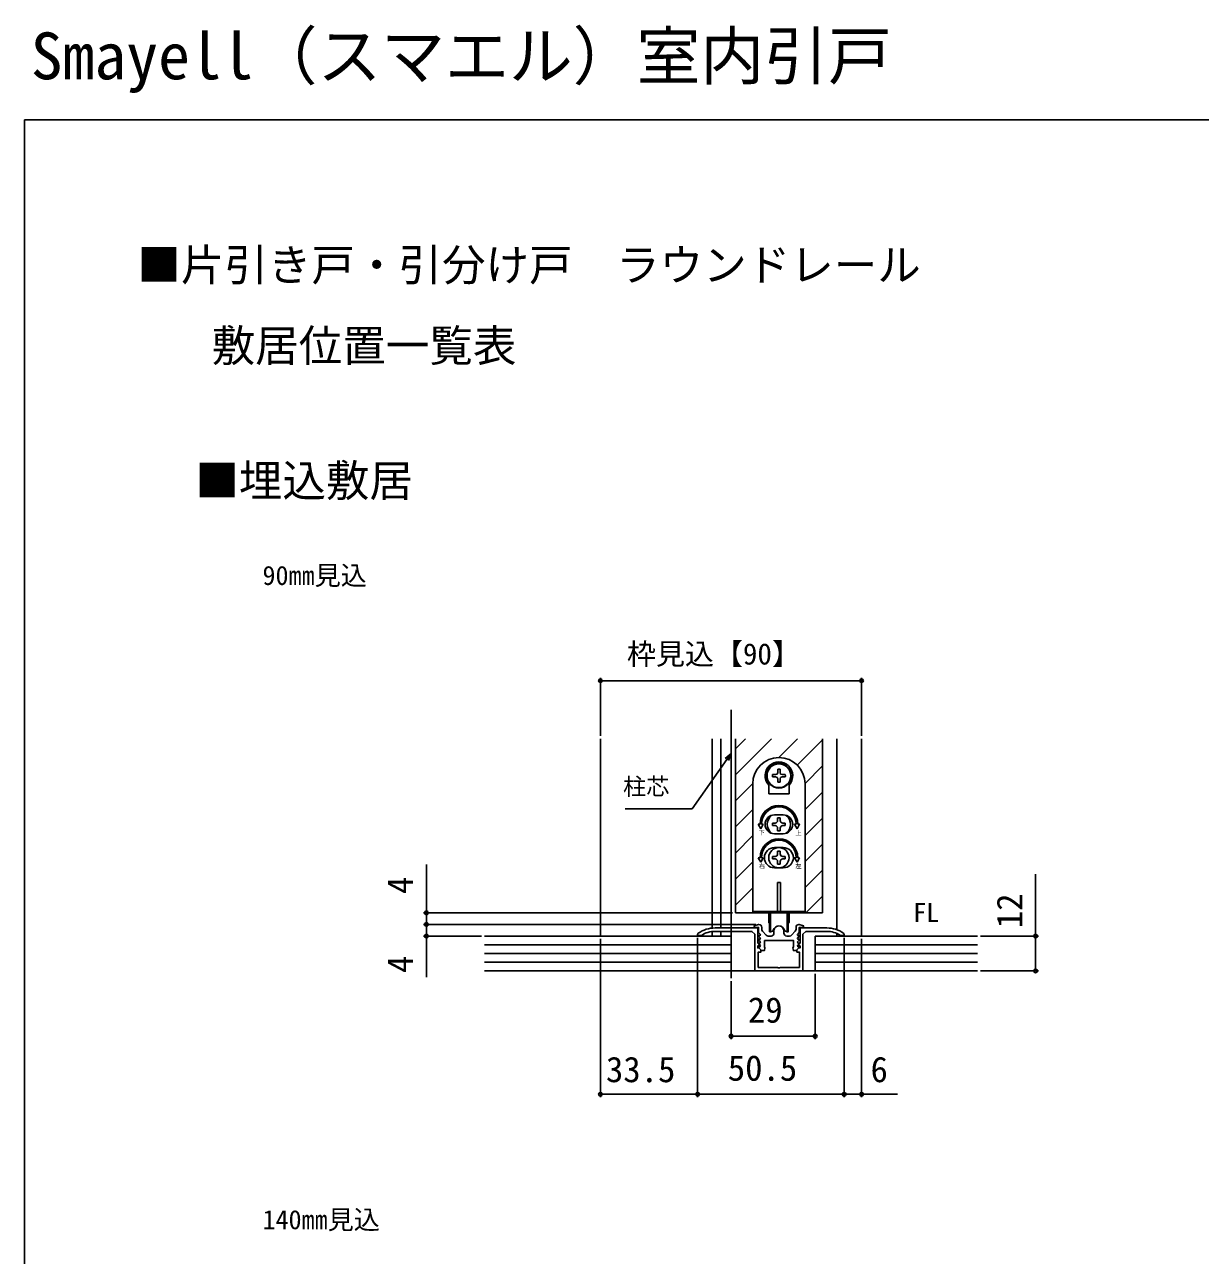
# Model space of a CAD drawing. Units: millimetres, scale not verified. Extents: x -525 to 525, y -783 to 779.
# Drawn here: x -525 to -119.7, y 355.3 to 779.4 of the extents above; entities that cross this region are included whole.
import ezdxf
from ezdxf.enums import TextEntityAlignment as Align

# ---------------------------------------------------------------- set-up
doc = ezdxf.new("R2010")
doc.units = ezdxf.units.MM
doc.header["$LTSCALE"] = 4
for name, color, linetype in [('0-1_USER1', 3, 'Continuous'), ('0-2_YKK_11', 7, 'Continuous'), ('0-3_YKK_12', 2, 'Continuous'), ('0-4_YKK_13', 4, 'Continuous'), ('0-5_YKK_D', 6, 'Continuous'), ('0-6_YKK_ZWAK', 7, 'Continuous'), ('0-7_YSS_K', 3, 'Continuous')]:
    doc.layers.add(name, color=color, linetype=linetype)
doc.styles.add('ＭＳ ゴシック', font='')
doc.styles.get('ＭＳ ゴシック').set_extended_font_data('MS Gothic')

msp = doc.modelspace()

# ---------------------------------------------------------------- linework, layer by layer
at = {"layer": '0-2_YKK_11'}
for p, q in [((-270.894, 467.697), (-270.894, 468.314)), ((-269.392, 465.645), (-270.637, 467.028)), ((-266.694, 467.114), (-266.694, 466.314)), ((-263.294, 466.314), (-263.294, 467.114)), ((-259.35, 467.028), (-260.596, 465.645)), ((-259.094, 468.314), (-259.094, 467.697)), ((-267.694, 465.314), (-268.648, 465.314)), ((-261.339, 465.314), (-262.294, 465.314))]:
    msp.add_line(p, q, dxfattribs=at)
for points in [[(-248.494, 468.114), (-257.694, 468.114), (-257.694, 462.914), (-258.328, 462.279), (-258.176, 461.914), (-257.694, 461.914), (-257.694, 461.214), (-258.094, 461.214), (-258.794, 460.514), (-258.794, 459.814), (-257.894, 459.814), (-257.894, 454.514), (-264.535, 454.514), (-264.719, 454.394), (-265.269, 454.394), (-265.452, 454.514), (-272.094, 454.514), (-272.094, 459.814), (-271.194, 459.814), (-271.194, 460.514), (-271.894, 461.214), (-272.294, 461.214), (-272.294, 461.914), (-271.811, 461.914), (-271.659, 462.279), (-272.294, 462.914), (-272.294, 468.114), (-286.994, 468.114)], [(-286.994, 466.914), (-274.294, 466.914), (-273.294, 465.914), (-273.294, 453.314)], [(-271.894, 469.314), (-271.994, 469.314), (-273.526, 468.822), (-273.447, 468.314), (-271.994, 468.314), (-271.994, 466.513), (-271.382, 465.902), (-271.543, 465.514), (-271.906, 465.514), (-272.019, 465.239), (-271.382, 464.602), (-271.543, 464.214), (-271.906, 464.214), (-272.019, 463.939), (-271.382, 463.302), (-271.543, 462.914), (-271.906, 462.914), (-272.019, 462.639), (-271.382, 462.002), (-271.543, 461.614), (-271.906, 461.614), (-272.019, 461.339), (-270.994, 460.314), (-269.994, 460.314), (-269.806, 461.277), (-269.994, 461.555), (-269.994, 463.814)], [(-273.294, 453.314), (-256.694, 453.314), (-256.694, 465.914), (-255.694, 466.914), (-248.494, 466.914)], [(-269.994, 463.814), (-259.994, 463.814), (-259.994, 461.555), (-260.181, 461.277), (-259.994, 460.314), (-258.994, 460.314), (-257.968, 461.339), (-258.082, 461.614), (-258.444, 461.614), (-258.605, 462.002), (-257.968, 462.639), (-258.082, 462.914), (-258.444, 462.914), (-258.605, 463.302), (-257.968, 463.939), (-258.082, 464.214), (-258.444, 464.214), (-258.605, 464.602), (-257.968, 465.239), (-258.082, 465.514), (-258.444, 465.514), (-258.605, 465.902), (-257.994, 466.513), (-257.994, 468.314), (-256.541, 468.314), (-256.461, 468.822), (-257.994, 469.314), (-258.094, 469.314)], [(-292.783, 466.267), (-292.994, 465.86), (-292.994, 465.514), (-291.843, 465.514), (-291.684, 465.56)], [(-243.804, 465.56), (-243.644, 465.514), (-242.494, 465.514), (-242.494, 465.86), (-242.704, 466.267)]]:
    msp.add_lwpolyline(points, dxfattribs=at)
for centre, radius, start, end in [((-286.994, 458.114), 10, 90, 125.37654), ((-286.994, 458.114), 8.8, 89.99999, 122.20423), ((-271.894, 468.314), 1, 0.00001, 89.99999), ((-269.894, 467.697), 1, 180.00001, 221.98721), ((-264.994, 467.114), 1.7, 359.99999, 180.00001), ((-260.094, 467.697), 1, 318.01279, 359.99999), ((-258.094, 468.314), 1, 90.00001, 179.99999), ((-248.494, 458.114), 10, 54.62346, 90), ((-248.494, 458.114), 8.8, 57.79577, 90.00001), ((-268.648, 466.314), 1, 221.98723, 270.00001), ((-267.694, 466.314), 1, 270.00001, 359.99999), ((-262.294, 466.314), 1, 180.00001, 269.99999), ((-261.339, 466.314), 1, 269.99999, 318.01277)]:
    msp.add_arc(centre, radius, start, end, dxfattribs=at)
at = {"layer": '0-3_YKK_12'}
for p, q in [((-281.494, 543.314), (-281.494, 450.814)), ((-326.494, 533.314), (-326.494, 465.314)), ((-287.994, 533.314), (-287.994, 468.064)), ((-284.994, 533.314), (-284.994, 468.114)), ((-279.994, 533.314), (-279.994, 473.314)), ((-279.994, 529.846), (-276.526, 533.314)), ((-279.994, 520.865), (-267.545, 533.314)), ((-265.065, 526.813), (-258.565, 533.314)), ((-258.675, 524.223), (-249.994, 532.905)), ((-249.994, 533.314), (-249.994, 473.314)), ((-244.994, 533.314), (-244.994, 467.481)), ((-236.494, 533.314), (-236.494, 465.314)), ((-255.994, 517.924), (-249.994, 523.925)), ((-279.994, 511.885), (-273.993, 517.885)), ((-255.994, 508.944), (-249.994, 514.944)), ((-279.994, 502.905), (-273.994, 508.905)), ((-255.994, 499.964), (-249.994, 505.964)), ((-279.994, 493.925), (-273.994, 499.925)), ((-255.994, 490.984), (-249.994, 496.984)), ((-279.994, 484.944), (-273.994, 490.944)), ((-255.994, 482.004), (-249.994, 488.004)), ((-279.994, 475.964), (-273.994, 481.964)), ((-255.703, 473.314), (-249.994, 479.023)), ((-279.994, 473.314), (-249.994, 473.314)), ((-287.994, 466.857), (-287.994, 465.314)), ((-284.994, 466.914), (-284.994, 465.314)), ((-244.994, 466.188), (-244.994, 465.314))]:
    msp.add_line(p, q, dxfattribs=at)
at = {"layer": '0-4_YKK_13'}
for p, q in [((-265.413, 521.688), (-265.562, 521.132)), ((-265.394, 522.778), (-265.413, 521.688)), ((-264.594, 522.778), (-264.575, 521.688)), ((-264.575, 521.688), (-264.426, 521.132)), ((-273.994, 517.814), (-273.994, 480.814)), ((-263.869, 520.983), (-264.426, 521.132)), ((-263.869, 520.145), (-264.426, 519.996)), ((-262.779, 520.964), (-263.869, 520.983)), ((-262.779, 520.164), (-263.869, 520.145)), ((-255.994, 480.814), (-255.994, 517.814)), ((-268.494, 514.364), (-268.494, 517.352)), ((-268.494, 514.364), (-261.494, 514.364)), ((-261.494, 514.364), (-261.494, 517.352)), ((-263.494, 507.064), (-266.494, 507.064)), ((-265.434, 506.014), (-265.434, 505.134)), ((-264.554, 506.014), (-265.434, 506.014)), ((-264.554, 505.134), (-264.554, 506.014)), ((-272.11, 503.814), (-271.494, 503.814)), ((-271.244, 502.314), (-272.11, 503.814)), ((-271.244, 502.314), (-270.378, 503.814)), ((-270.994, 503.814), (-270.378, 503.814)), ((-266.314, 504.254), (-267.194, 504.254)), ((-267.194, 504.254), (-267.194, 503.374)), ((-267.194, 503.374), (-266.314, 503.374)), ((-263.494, 500.564), (-266.494, 500.564)), ((-265.434, 502.494), (-265.434, 501.614)), ((-265.434, 501.614), (-264.554, 501.614)), ((-264.554, 501.614), (-264.554, 502.494)), ((-262.794, 504.254), (-263.674, 504.254)), ((-263.674, 503.374), (-262.794, 503.374)), ((-262.794, 503.374), (-262.794, 504.254)), ((-258.994, 503.814), (-259.61, 503.814)), ((-258.744, 502.314), (-259.61, 503.814)), ((-272.11, 492.314), (-271.494, 492.314)), ((-271.244, 490.814), (-272.11, 492.314)), ((-271.244, 490.814), (-270.378, 492.314)), ((-270.994, 492.314), (-270.378, 492.314)), ((-266.314, 492.754), (-267.194, 492.754)), ((-267.194, 492.754), (-267.194, 491.874)), ((-266.494, 495.814), (-263.494, 495.814)), ((-265.434, 494.514), (-265.434, 493.634)), ((-264.554, 494.514), (-265.434, 494.514)), ((-264.554, 493.634), (-264.554, 494.514)), ((-262.794, 492.754), (-263.674, 492.754)), ((-262.794, 491.874), (-262.794, 492.754)), ((-258.744, 490.814), (-259.61, 492.314)), ((-258.994, 492.314), (-259.61, 492.314)), ((-258.744, 490.814), (-257.878, 492.314)), ((-257.878, 492.314), (-258.494, 492.314)), ((-267.194, 491.874), (-266.314, 491.874)), ((-266.494, 488.814), (-263.494, 488.814)), ((-265.434, 490.994), (-265.434, 490.114)), ((-265.434, 490.114), (-264.554, 490.114)), ((-264.554, 490.114), (-264.554, 490.994)), ((-263.674, 491.874), (-262.794, 491.874)), ((-265.494, 483.814), (-264.494, 483.814)), ((-265.494, 473.614), (-265.494, 483.814)), ((-264.494, 483.814), (-264.494, 473.614)), ((-273.994, 480.814), (-273.994, 473.314)), ((-273.994, 473.814), (-255.994, 473.814)), ((-268.494, 470.065), (-268.494, 473.314)), ((-268.244, 466.814), (-268.244, 473.314)), ((-267.844, 466.814), (-267.844, 473.314)), ((-264.494, 473.614), (-265.494, 473.614)), ((-262.144, 466.814), (-262.144, 473.314)), ((-261.494, 473.314), (-261.494, 470.065)), ((-268.246, 469.77), (-268.244, 469.77)), ((-268.244, 469.814), (-268.244, 466.814)), ((-267.844, 466.814), (-268.244, 466.814)), ((-267.844, 466.814), (-267.224, 467.039)), ((-262.144, 466.814), (-262.763, 467.039)), ((-261.744, 466.814), (-261.744, 469.814)), ((-261.744, 469.77), (-261.742, 469.77))]:
    msp.add_line(p, q, dxfattribs=at)
for points in [[(-267.208, 520.964), (-266.118, 520.983), (-265.562, 521.132)], [(-267.208, 520.164), (-266.118, 520.145), (-265.562, 519.996)], [(-265.394, 518.349), (-265.413, 519.439), (-265.562, 519.996)], [(-264.594, 518.349), (-264.575, 519.439), (-264.426, 519.996)], [(-258.744, 502.314), (-257.878, 503.814), (-258.494, 503.814)], [(-255.994, 480.814), (-255.994, 473.314), (-273.994, 473.314)], [(-261.744, 473.314), (-261.744, 466.814), (-262.144, 466.814)]]:
    msp.add_lwpolyline(points, dxfattribs=at)
for centre, radius in [((-264.994, 520.564), 4.25), ((-264.994, 520.564), 4.1), ((-264.994, 492.314), 3.5)]:
    msp.add_circle(centre, radius, dxfattribs=at)
for centre, radius, start, end in [((-264.994, 517.814), 9, 0, 180), ((-264.994, 520.564), 4.75, 317.4631, 222.5369), ((-264.994, 520.564), 2.25, 79.75965, 100.24035), ((-264.994, 520.564), 2.25, 169.75965, 190.24035), ((-264.994, 520.564), 2.25, 259.75965, 280.24035), ((-264.994, 520.564), 2.25, 349.75965, 10.24035), ((-264.994, 503.814), 6.5, 0, 180), ((-264.994, 503.814), 6, 0, 180), ((-266.494, 503.814), 3.25, 90, 270), ((-264.994, 503.814), 4, 129.83844, 230.16156), ((-266.314, 505.134), 0.88, 270, 0), ((-263.674, 505.134), 0.88, 180, 270), ((-263.494, 503.814), 3.25, 270, 90), ((-264.994, 503.814), 4, 309.83844, 50.16156), ((-266.314, 502.494), 0.88, 0, 90), ((-263.674, 502.494), 0.88, 90, 180), ((-264.994, 492.314), 6.5, 0, 180), ((-264.994, 492.314), 6, 0, 180), ((-266.494, 492.314), 3.5, 90, 270), ((-266.314, 493.634), 0.88, 270, 0), ((-263.674, 493.634), 0.88, 180, 270), ((-263.494, 492.314), 3.5, 270, 90), ((-266.314, 490.994), 0.88, 0, 90), ((-263.674, 490.994), 0.88, 90, 180), ((-268.194, 470.065), 0.3, 180, 260), ((-267.395, 467.509), 0.5, 290, 343.84988), ((-264.994, 466.814), 2, 16.15012, 163.84988), ((-262.592, 467.509), 0.5, 196.15012, 250), ((-261.794, 470.065), 0.3, 280, 0)]:
    msp.add_arc(centre, radius, start, end, dxfattribs=at)
at = {"layer": '0-5_YKK_D'}
for p, q in [((-326.494, 534.314), (-326.494, 554.314)), ((-326.494, 553.314), (-236.494, 553.314)), ((-236.494, 534.314), (-236.494, 554.314)), ((-386.494, 473.314), (-386.494, 489.982)), ((-280.994, 473.314), (-387.494, 473.314)), ((-386.494, 469.314), (-386.494, 473.314)), ((-272.92, 469.314), (-387.494, 469.314)), ((-272.92, 469.314), (-387.494, 469.314)), ((-386.494, 469.314), (-386.494, 466.764)), ((-367.479, 465.314), (-387.494, 465.314)), ((-326.494, 464.314), (-326.494, 409.814)), ((-292.994, 464.714), (-292.994, 409.814)), ((-292.994, 464.714), (-292.994, 409.814)), ((-242.494, 464.714), (-242.494, 409.814)), ((-242.494, 464.714), (-242.494, 409.814)), ((-236.494, 464.314), (-236.494, 409.814)), ((-195.494, 465.314), (-175.494, 465.314)), ((-281.494, 449.814), (-281.494, 429.814)), ((-252.494, 452.314), (-252.494, 429.814)), ((-195.494, 453.314), (-175.494, 453.314)), ((-281.494, 430.814), (-252.494, 430.814)), ((-292.994, 410.814), (-326.494, 410.814)), ((-292.994, 410.814), (-242.494, 410.814))]:
    msp.add_line(p, q, dxfattribs=at)
for points in [[(-281.494, 528.241), (-282.956, 526.152), (-294.89, 509.109), (-317.94, 509.109)], [(-283.516, 526.544), (-281.494, 528.241), (-282.397, 525.761)], [(-176.494, 453.314), (-176.494, 465.314), (-176.494, 486.591)], [(-386.494, 469.314), (-386.494, 465.314), (-386.494, 451.195)], [(-242.494, 410.814), (-236.494, 410.814), (-224.125, 410.814)]]:
    msp.add_lwpolyline(points, dxfattribs=at)
for centre in [(-326.494, 553.314), (-236.494, 553.314), (-386.494, 473.314), (-386.494, 469.314), (-386.494, 469.314), (-386.494, 465.314), (-176.494, 465.314), (-176.494, 453.314), (-281.494, 430.814), (-252.494, 430.814), (-326.494, 410.814), (-292.994, 410.814), (-292.994, 410.814), (-242.494, 410.814), (-242.494, 410.814), (-236.494, 410.814)]:
    msp.add_circle(centre, 0.637, dxfattribs=at)
at = {"layer": '0-6_YKK_ZWAK'}
for q in [(-525, -783.4), (525, 746.6)]:
    msp.add_line((-525, 746.6), q, dxfattribs=at)
at = {"layer": '0-7_YSS_K'}
for p, q in [((-366.479, 465.314), (-281.494, 465.314)), ((-366.479, 462.314), (-281.494, 462.314)), ((-281.494, 453.314), (-281.494, 465.314)), ((-196.494, 465.314), (-252.494, 465.314)), ((-252.494, 453.314), (-252.494, 465.314)), ((-196.494, 462.314), (-252.494, 462.314)), ((-366.479, 459.314), (-281.494, 459.314)), ((-196.494, 459.314), (-252.494, 459.314)), ((-366.479, 456.314), (-281.494, 456.314)), ((-196.494, 456.314), (-252.494, 456.314)), ((-366.494, 453.314), (-196.494, 453.314))]:
    msp.add_line(p, q, dxfattribs=at)

# ---------------------------------------------------------------- texts
at = {"layer": '0-1_USER1', "style": 'ＭＳ ゴシック'}
for s, height, p in [('Smayell（スマエル）室内引戸', 16.13, (-522.875, 755.725)), ('■片引き戸・引分け戸\u3000ラウンドレール', 11, (-486.153, 687.788)), (' \u3000敷居位置一覧表', 11, (-483, 659.975)), ('■埋込敷居', 11, (-466.147, 613.477)), ('90㎜見込', 6.598, (-442.994, 584.314)), ('FL', 6.598, (-218.699, 468.155)), ('140㎜見込', 6.598, (-442.994, 362.314))]:
    msp.add_text(s, height=height, dxfattribs=at).set_placement(p, align=Align.BOTTOM_LEFT)
at = {"layer": '0-4_YKK_13', "style": 'ＭＳ ゴシック'}
for s, p in [('下', (-272.023, 499.77)), ('上', (-259.349, 499.601)), ('右', (-271.914, 488.246)), ('左', (-259.373, 488.209))]:
    msp.add_text(s, height=1.558, dxfattribs=at).set_placement(p, align=Align.BOTTOM_LEFT)
at = {"layer": '0-5_YKK_D', "style": 'ＭＳ ゴシック'}
for s, height, p in [('枠見込【90】', 7.331, (-317.374, 556.677)), ('柱芯', 5.865, (-318.725, 512.161)), ('29', 8.798, (-275.687, 432.814)), ('50.5', 8.798, (-282.607, 412.814)), ('33.5', 8.798, (-324.607, 412.314)), ('6', 8.798, (-233.398, 412.314))]:
    msp.add_text(s, height=height, dxfattribs=at).set_placement(p, align=Align.BOTTOM_LEFT)
for s, p in [('4', (-388.494, 479.8)), ('12', (-178.494, 468.023)), ('4', (-388.494, 452.582))]:
    msp.add_text(s, height=8.798, rotation=90, dxfattribs=at).set_placement(p, align=Align.BOTTOM_LEFT)

doc.saveas('drawing.dxf')
